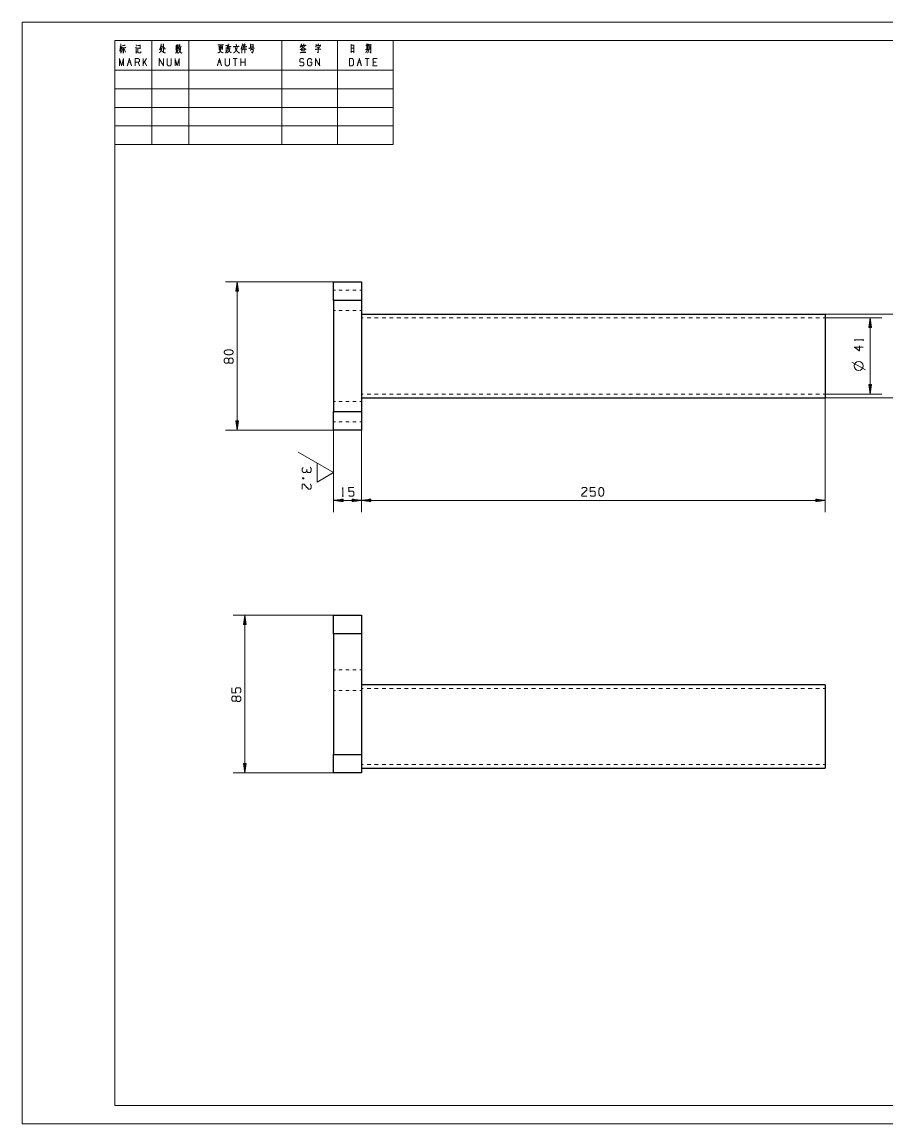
# Model space of a CAD drawing. Header units: millimetres. Extents: x 0 to 420, y 0 to 297.
# Drawn here: x 0 to 233.2, y 0 to 297 of the extents above; entities that cross this region are included whole.
import ezdxf

# ---------------------------------------------------------------- set-up
doc = ezdxf.new("R2010")
doc.units = ezdxf.units.MM
doc.layers.add('101', color=7, linetype='Continuous', true_color=0xffffff)

msp = doc.modelspace()

# ---------------------------------------------------------------- linework, layer by layer
at = {"layer": '101', "color": 133, "linetype": 'Continuous', "lineweight": 18}
for p, q in [((0, 297), (0, 0)), ((420, 297), (0, 297)), ((25, 292), (100, 292)), ((25, 292), (25, 264)), ((25, 292), (25, 5)), ((415, 292), (25, 292)), ((25, 292), (100, 292)), ((25, 292), (100, 292)), ((35, 292), (35, 264)), ((45, 292), (45, 264)), ((70, 292), (70, 264)), ((85, 292), (85, 264)), ((100, 292), (100, 264)), ((25, 284), (100, 284)), ((25, 279), (100, 279)), ((25, 274), (100, 274)), ((25, 269), (100, 269)), ((25, 264), (100, 264)), ((25, 5), (415, 5)), ((0, 0), (420, 0))]:
    msp.add_line(p, q, dxfattribs=at)
at = {"layer": '101', "color": 72, "linetype": 'Continuous', "lineweight": 18}
for p, q in [((93.22, 291.13), (93.33, 290.98)), ((26.57, 290.3), (26.35, 289.18)), ((26.36, 290.36), (26.98, 290.36)), ((26.69, 290.14), (26.91, 289.66)), ((27.11, 289.78), (26.88, 288.91)), ((27.56, 289.76), (27.87, 288.87)), ((30.65, 288.62), (30.93, 289.08)), ((30.74, 290.88), (30.87, 290.49)), ((31.13, 290.07), (31.22, 289.97)), ((37.42, 290.41), (37.77, 290.41)), ((41.4, 289.47), (42.16, 289.47)), ((41.69, 290.2), (41.43, 289.78)), ((41.53, 290.78), (41.66, 290.49)), ((41.88, 290.18), (42.11, 289.91)), ((42.14, 290.82), (41.95, 290.49)), ((53.1, 289.76), (53.98, 289.76)), ((53.11, 290.49), (53.99, 290.49)), ((53.11, 290.14), (53.98, 290.14)), ((54.01, 290.63), (54.01, 289.56)), ((55, 290.16), (55, 288.89)), ((55.02, 290.01), (55.35, 290.01)), ((55.4, 290.82), (55.37, 289.89)), ((59.27, 290.28), (59.27, 288.65)), ((61.56, 290.86), (62.32, 290.86)), ((61.56, 290.28), (62.32, 290.28)), ((61.73, 289.91), (61.56, 289.33)), ((61.6, 289.56), (62.33, 289.56)), ((62.33, 291.05), (62.33, 290.09)), ((75.31, 289.52), (75.48, 289.02)), ((75.35, 289.72), (76.07, 289.72)), ((75.6, 289.62), (75.76, 289.2)), ((76.13, 289.56), (75.92, 288.89)), ((76.04, 290.67), (76.21, 290.34)), ((92.92, 289.33), (92.65, 288.71)), ((92.86, 289.95), (93.25, 289.95)), ((93.18, 289.37), (93.28, 289.04)), ((93.75, 288.94), (94, 288.69)), ((28.66, 286.17), (29.22, 286.17)), ((31.62, 285.18), (31.34, 286.17)), ((33.59, 287.14), (32.63, 285.78)), ((32.63, 285.18), (32.63, 287.14)), ((33.59, 285.18), (33.04, 286.36)), ((52.94, 286.17), (53.49, 286.17)), ((58.02, 287.14), (56.9, 287.14)), ((57.46, 287.14), (57.46, 285.18)), ((59.02, 285.18), (59.02, 287.14)), ((60.14, 286.17), (59.02, 286.17)), ((60.14, 285.18), (60.14, 287.14)), ((90.65, 286.17), (91.2, 286.17)), ((93.6, 287.14), (92.49, 287.14)), ((93.05, 287.14), (93.05, 285.18)), ((95.45, 286.17), (94.61, 286.17)), ((226.72, 211.12), (226.72, 211.54)), ((227.36, 203.29), (223.71, 205.29)), ((76, 174.12), (75.58, 173.96)), ((86.26, 169.17), (86.68, 169.17))]:
    msp.add_line(p, q, dxfattribs=at)
at = {"layer": '101', "color": 22, "linetype": 'Continuous', "lineweight": 18}
for p, q in [((83.99, 226.99), (54.82, 226.99)), ((58, 226.99), (57.66, 224.45)), ((57.87, 224.45), (57.87, 226.02)), ((57.92, 224.45), (57.92, 226.41)), ((57.97, 224.45), (57.97, 226.79)), ((58.33, 224.45), (58, 226.99)), ((58, 186.99), (58, 226.99)), ((58.02, 224.45), (58.02, 226.79)), ((58.07, 224.45), (58.07, 226.41)), ((58.12, 224.45), (58.12, 226.02)), ((57.66, 224.45), (58.33, 224.45)), ((57.67, 224.45), (57.67, 224.48)), ((57.67, 224.45), (57.67, 224.48)), ((57.72, 224.45), (57.72, 224.87)), ((57.77, 224.45), (57.77, 225.25)), ((57.82, 224.45), (57.82, 225.64)), ((58.18, 224.45), (58.18, 225.64)), ((58.23, 224.45), (58.23, 225.25)), ((58.28, 224.45), (58.28, 224.87)), ((58.33, 224.45), (58.33, 224.48)), ((58.33, 224.45), (58.33, 224.48)), ((216.49, 218.24), (242.59, 218.24)), ((216.49, 217.24), (231.78, 217.24)), ((228.61, 217.24), (228.27, 214.7)), ((228.58, 214.7), (228.58, 217.04)), ((228.94, 214.7), (228.61, 217.24)), ((228.61, 217.24), (228.61, 196.74)), ((228.63, 214.7), (228.63, 217.04)), ((228.27, 214.7), (228.94, 214.7)), ((228.28, 214.7), (228.28, 214.73)), ((228.28, 214.7), (228.28, 214.73)), ((228.33, 214.7), (228.33, 215.12)), ((228.38, 214.7), (228.38, 215.5)), ((228.43, 214.7), (228.43, 215.89)), ((228.48, 214.7), (228.48, 216.27)), ((228.53, 214.7), (228.53, 216.66)), ((228.68, 214.7), (228.68, 216.66)), ((228.73, 214.7), (228.73, 216.27)), ((228.78, 214.7), (228.78, 215.89)), ((228.84, 214.7), (228.84, 215.5)), ((228.89, 214.7), (228.89, 215.12)), ((228.94, 214.7), (228.94, 214.73)), ((228.94, 214.7), (228.94, 214.73)), ((228.27, 199.28), (228.61, 196.74)), ((228.94, 199.28), (228.27, 199.28)), ((228.28, 199.28), (228.28, 199.25)), ((228.28, 199.28), (228.28, 199.25)), ((228.33, 199.28), (228.33, 198.86)), ((228.38, 199.28), (228.38, 198.47)), ((228.43, 199.28), (228.43, 198.09)), ((228.48, 199.28), (228.48, 197.7)), ((228.53, 199.28), (228.53, 197.32)), ((228.58, 199.28), (228.58, 196.93)), ((228.61, 196.74), (228.94, 199.28)), ((228.63, 199.28), (228.63, 196.93)), ((228.68, 199.28), (228.68, 197.32)), ((228.73, 199.28), (228.73, 197.7)), ((228.78, 199.28), (228.78, 198.09)), ((228.84, 199.28), (228.84, 198.47)), ((228.89, 199.28), (228.89, 198.86)), ((228.94, 199.28), (228.94, 199.25)), ((228.94, 199.28), (228.94, 199.25)), ((216.49, 196.74), (231.78, 196.74)), ((91.49, 195.74), (91.49, 164.9)), ((216.49, 195.74), (242.59, 195.74)), ((216.49, 195.74), (216.49, 164.9)), ((57.66, 189.53), (58, 186.99)), ((58.33, 189.53), (57.66, 189.53)), ((57.67, 189.53), (57.67, 189.5)), ((57.67, 189.53), (57.67, 189.5)), ((57.72, 189.53), (57.72, 189.11)), ((57.77, 189.53), (57.77, 188.72)), ((57.82, 189.53), (57.82, 188.34)), ((57.87, 189.53), (57.87, 187.95)), ((57.92, 189.53), (57.92, 187.57)), ((57.97, 189.53), (57.97, 187.18)), ((58, 186.99), (58.33, 189.53)), ((58.02, 189.53), (58.02, 187.18)), ((58.07, 189.53), (58.07, 187.57)), ((58.12, 189.53), (58.12, 187.95)), ((58.18, 189.53), (58.18, 188.34)), ((58.23, 189.53), (58.23, 188.72)), ((58.28, 189.53), (58.28, 189.11)), ((58.33, 189.53), (58.33, 189.5)), ((58.33, 189.53), (58.33, 189.5)), ((83.99, 186.99), (54.82, 186.99)), ((83.99, 186.99), (83.99, 164.9)), ((91.49, 186.99), (91.49, 164.9)), ((83.99, 171.75), (83.99, 179.37)), ((86.53, 168.41), (83.99, 168.08)), ((83.99, 168.08), (86.53, 167.74)), ((83.99, 168.08), (91.49, 168.08)), ((86.53, 168.1), (84.18, 168.1)), ((86.53, 168.05), (84.18, 168.05)), ((86.53, 168.15), (84.57, 168.15)), ((86.53, 168), (84.57, 168)), ((86.53, 168.2), (84.96, 168.2)), ((86.53, 167.95), (84.96, 167.95)), ((86.53, 168.25), (85.34, 168.25)), ((86.53, 167.9), (85.34, 167.9)), ((86.53, 168.3), (85.73, 168.3)), ((86.53, 167.85), (85.73, 167.85)), ((86.53, 168.36), (86.11, 168.36)), ((86.53, 167.8), (86.11, 167.8)), ((86.53, 168.41), (86.5, 168.41)), ((86.53, 168.41), (86.5, 168.41)), ((86.53, 167.75), (86.5, 167.75)), ((86.53, 167.75), (86.5, 167.75)), ((86.53, 167.74), (86.53, 168.41)), ((88.95, 168.41), (88.98, 168.41)), ((88.95, 168.41), (88.98, 168.41)), ((88.95, 168.41), (88.95, 167.74)), ((91.49, 168.08), (88.95, 168.41)), ((88.95, 168.36), (89.37, 168.36)), ((88.95, 168.3), (89.75, 168.3)), ((88.95, 168.25), (90.14, 168.25)), ((88.95, 168.2), (90.53, 168.2)), ((88.95, 168.15), (90.91, 168.15)), ((88.95, 168.1), (91.3, 168.1)), ((88.95, 167.74), (91.49, 168.08)), ((88.95, 168.05), (91.3, 168.05)), ((88.95, 168), (90.91, 168)), ((88.95, 167.95), (90.53, 167.95)), ((88.95, 167.9), (90.14, 167.9)), ((88.95, 167.85), (89.75, 167.85)), ((88.95, 167.8), (89.37, 167.8)), ((88.95, 167.75), (88.98, 167.75)), ((88.95, 167.75), (88.98, 167.75)), ((94.03, 168.41), (91.49, 168.08)), ((91.49, 168.08), (94.03, 167.74)), ((91.49, 168.08), (216.49, 168.08)), ((94.03, 168.1), (91.68, 168.1)), ((94.03, 168.05), (91.68, 168.05)), ((94.03, 168.15), (92.07, 168.15)), ((94.03, 168), (92.07, 168)), ((94.03, 168.2), (92.46, 168.2)), ((94.03, 167.95), (92.46, 167.95)), ((94.03, 168.25), (92.84, 168.25)), ((94.03, 167.9), (92.84, 167.9)), ((94.03, 168.3), (93.23, 168.3)), ((94.03, 167.85), (93.23, 167.85)), ((94.03, 168.36), (93.61, 168.36)), ((94.03, 167.8), (93.61, 167.8)), ((94.03, 168.41), (94, 168.41)), ((94.03, 168.41), (94, 168.41)), ((94.03, 167.75), (94, 167.75)), ((94.03, 167.75), (94, 167.75)), ((94.03, 167.74), (94.03, 168.41)), ((213.95, 168.41), (213.98, 168.41)), ((213.95, 168.41), (213.98, 168.41)), ((213.95, 168.41), (213.95, 167.74)), ((216.49, 168.08), (213.95, 168.41)), ((213.95, 168.36), (214.37, 168.36)), ((213.95, 168.3), (214.75, 168.3)), ((213.95, 168.25), (215.14, 168.25)), ((213.95, 168.2), (215.53, 168.2)), ((213.95, 168.15), (215.91, 168.15)), ((213.95, 168.1), (216.3, 168.1)), ((213.95, 167.74), (216.49, 168.08)), ((213.95, 168.05), (216.3, 168.05)), ((213.95, 168), (215.91, 168)), ((213.95, 167.95), (215.53, 167.95)), ((213.95, 167.9), (215.14, 167.9)), ((213.95, 167.85), (214.75, 167.85)), ((213.95, 167.8), (214.37, 167.8)), ((213.95, 167.75), (213.98, 167.75)), ((213.95, 167.75), (213.98, 167.75)), ((83.99, 137.12), (56.87, 137.12)), ((60.05, 137.12), (59.71, 134.58)), ((60.02, 134.58), (60.02, 136.92)), ((60.38, 134.58), (60.05, 137.12)), ((60.05, 94.62), (60.05, 137.12)), ((60.07, 134.58), (60.07, 136.92)), ((59.71, 134.58), (60.38, 134.58)), ((59.72, 134.58), (59.72, 134.61)), ((59.72, 134.58), (59.72, 134.61)), ((59.77, 134.58), (59.77, 135)), ((59.82, 134.58), (59.82, 135.38)), ((59.87, 134.58), (59.87, 135.77)), ((59.92, 134.58), (59.92, 136.15)), ((59.97, 134.58), (59.97, 136.54)), ((60.12, 134.58), (60.12, 136.54)), ((60.17, 134.58), (60.17, 136.15)), ((60.22, 134.58), (60.22, 135.77)), ((60.27, 134.58), (60.27, 135.38)), ((60.33, 134.58), (60.33, 135)), ((60.38, 134.58), (60.38, 134.61)), ((60.38, 134.58), (60.38, 134.61)), ((59.71, 97.16), (60.05, 94.62)), ((60.38, 97.16), (59.71, 97.16)), ((59.72, 97.16), (59.72, 97.13)), ((59.72, 97.16), (59.72, 97.13)), ((59.77, 97.16), (59.77, 96.74)), ((59.82, 97.16), (59.82, 96.35)), ((59.87, 97.16), (59.87, 95.97)), ((59.92, 97.16), (59.92, 95.58)), ((59.97, 97.16), (59.97, 95.2)), ((60.02, 97.16), (60.02, 94.81)), ((60.05, 94.62), (60.38, 97.16)), ((60.07, 97.16), (60.07, 94.81)), ((60.12, 97.16), (60.12, 95.2)), ((60.17, 97.16), (60.17, 95.58)), ((60.22, 97.16), (60.22, 95.97)), ((60.27, 97.16), (60.27, 96.35)), ((60.33, 97.16), (60.33, 96.74)), ((60.38, 97.16), (60.38, 97.13)), ((60.38, 97.16), (60.38, 97.13)), ((83.99, 94.62), (56.87, 94.62))]:
    msp.add_line(p, q, dxfattribs=at)
at = {"layer": '101', "color": 92, "linetype": 'Continuous', "lineweight": 25}
for p, q in [((83.99, 221.99), (83.99, 226.99)), ((83.99, 226.99), (91.49, 226.99)), ((91.49, 226.99), (91.49, 221.99)), ((91.49, 221.99), (83.99, 221.99)), ((83.99, 221.99), (83.99, 191.99)), ((91.49, 221.99), (91.49, 191.99)), ((91.49, 218.24), (216.49, 218.24)), ((91.49, 195.74), (216.49, 195.74)), ((83.99, 186.99), (83.99, 191.99)), ((83.99, 191.99), (91.49, 191.99)), ((91.49, 191.99), (91.49, 186.99)), ((91.49, 186.99), (83.99, 186.99)), ((83.99, 132.12), (83.99, 137.12)), ((83.99, 137.12), (91.49, 137.12)), ((91.49, 137.12), (91.49, 132.12)), ((91.49, 132.12), (83.99, 132.12)), ((83.99, 132.12), (83.99, 99.62)), ((91.49, 132.12), (91.49, 99.62)), ((216.49, 118.37), (91.49, 118.37)), ((83.99, 94.62), (83.99, 99.62)), ((83.99, 99.62), (91.49, 99.62)), ((91.49, 99.62), (91.49, 94.62)), ((91.49, 95.87), (216.49, 95.87)), ((91.49, 94.62), (83.99, 94.62))]:
    msp.add_line(p, q, dxfattribs=at)
at = {"layer": '101', "color": 53, "linetype": 'Continuous', "lineweight": 18}
for p, q in [((84.46, 224.74), (83.99, 224.74)), ((86.33, 224.74), (85.4, 224.74)), ((88.21, 224.74), (87.27, 224.74)), ((90.08, 224.74), (89.15, 224.74)), ((91.49, 224.74), (91.02, 224.74)), ((83.99, 219.24), (84.46, 219.24)), ((85.4, 219.24), (86.33, 219.24)), ((87.27, 219.24), (88.21, 219.24)), ((89.15, 219.24), (90.08, 219.24)), ((91.02, 219.24), (91.49, 219.24)), ((91.49, 217.24), (92, 217.24)), ((93, 217.24), (94.01, 217.24)), ((95.02, 217.24), (96.03, 217.24)), ((97.04, 217.24), (98.04, 217.24)), ((99.05, 217.24), (100.06, 217.24)), ((101.07, 217.24), (102.08, 217.24)), ((103.08, 217.24), (104.09, 217.24)), ((105.1, 217.24), (106.11, 217.24)), ((107.12, 217.24), (108.12, 217.24)), ((109.13, 217.24), (110.14, 217.24)), ((111.15, 217.24), (112.16, 217.24)), ((113.16, 217.24), (114.17, 217.24)), ((115.18, 217.24), (116.19, 217.24)), ((117.2, 217.24), (118.2, 217.24)), ((119.21, 217.24), (120.22, 217.24)), ((121.23, 217.24), (122.24, 217.24)), ((123.25, 217.24), (124.25, 217.24)), ((125.26, 217.24), (126.27, 217.24)), ((127.28, 217.24), (128.29, 217.24)), ((129.29, 217.24), (130.3, 217.24)), ((131.31, 217.24), (132.32, 217.24)), ((133.33, 217.24), (134.33, 217.24)), ((135.34, 217.24), (136.35, 217.24)), ((137.36, 217.24), (138.37, 217.24)), ((139.37, 217.24), (140.38, 217.24)), ((141.39, 217.24), (142.4, 217.24)), ((143.41, 217.24), (144.41, 217.24)), ((145.42, 217.24), (146.43, 217.24)), ((147.44, 217.24), (148.45, 217.24)), ((149.45, 217.24), (150.46, 217.24)), ((151.47, 217.24), (152.48, 217.24)), ((153.49, 217.24), (154.5, 217.24)), ((155.5, 217.24), (156.51, 217.24)), ((157.52, 217.24), (158.53, 217.24)), ((159.54, 217.24), (160.54, 217.24)), ((161.55, 217.24), (162.56, 217.24)), ((163.57, 217.24), (164.58, 217.24)), ((165.58, 217.24), (166.59, 217.24)), ((167.6, 217.24), (168.61, 217.24)), ((169.62, 217.24), (170.62, 217.24)), ((171.63, 217.24), (172.64, 217.24)), ((173.65, 217.24), (174.66, 217.24)), ((175.66, 217.24), (176.67, 217.24)), ((177.68, 217.24), (178.69, 217.24)), ((179.7, 217.24), (180.7, 217.24)), ((181.71, 217.24), (182.72, 217.24)), ((183.73, 217.24), (184.74, 217.24)), ((185.75, 217.24), (186.75, 217.24)), ((187.76, 217.24), (188.77, 217.24)), ((189.78, 217.24), (190.79, 217.24)), ((191.79, 217.24), (192.8, 217.24)), ((193.81, 217.24), (194.82, 217.24)), ((195.83, 217.24), (196.83, 217.24)), ((197.84, 217.24), (198.85, 217.24)), ((199.86, 217.24), (200.87, 217.24)), ((201.87, 217.24), (202.88, 217.24)), ((203.89, 217.24), (204.9, 217.24)), ((205.91, 217.24), (206.91, 217.24)), ((207.92, 217.24), (208.93, 217.24)), ((209.94, 217.24), (210.95, 217.24)), ((211.95, 217.24), (212.96, 217.24)), ((213.97, 217.24), (214.98, 217.24)), ((215.99, 217.24), (216.49, 217.24)), ((91.49, 196.74), (92, 196.74)), ((93, 196.74), (94.01, 196.74)), ((95.02, 196.74), (96.03, 196.74)), ((97.04, 196.74), (98.04, 196.74)), ((99.05, 196.74), (100.06, 196.74)), ((101.07, 196.74), (102.08, 196.74)), ((103.08, 196.74), (104.09, 196.74)), ((105.1, 196.74), (106.11, 196.74)), ((107.12, 196.74), (108.12, 196.74)), ((109.13, 196.74), (110.14, 196.74)), ((111.15, 196.74), (112.16, 196.74)), ((113.16, 196.74), (114.17, 196.74)), ((115.18, 196.74), (116.19, 196.74)), ((117.2, 196.74), (118.2, 196.74)), ((119.21, 196.74), (120.22, 196.74)), ((121.23, 196.74), (122.24, 196.74)), ((123.25, 196.74), (124.25, 196.74)), ((125.26, 196.74), (126.27, 196.74)), ((127.28, 196.74), (128.29, 196.74)), ((129.29, 196.74), (130.3, 196.74)), ((131.31, 196.74), (132.32, 196.74)), ((133.33, 196.74), (134.33, 196.74)), ((135.34, 196.74), (136.35, 196.74)), ((137.36, 196.74), (138.37, 196.74)), ((139.37, 196.74), (140.38, 196.74)), ((141.39, 196.74), (142.4, 196.74)), ((143.41, 196.74), (144.41, 196.74)), ((145.42, 196.74), (146.43, 196.74)), ((147.44, 196.74), (148.45, 196.74)), ((149.45, 196.74), (150.46, 196.74)), ((151.47, 196.74), (152.48, 196.74)), ((153.49, 196.74), (154.5, 196.74)), ((155.5, 196.74), (156.51, 196.74)), ((157.52, 196.74), (158.53, 196.74)), ((159.54, 196.74), (160.54, 196.74)), ((161.55, 196.74), (162.56, 196.74)), ((163.57, 196.74), (164.58, 196.74)), ((165.58, 196.74), (166.59, 196.74)), ((167.6, 196.74), (168.61, 196.74)), ((169.62, 196.74), (170.62, 196.74)), ((171.63, 196.74), (172.64, 196.74)), ((173.65, 196.74), (174.66, 196.74)), ((175.66, 196.74), (176.67, 196.74)), ((177.68, 196.74), (178.69, 196.74)), ((179.7, 196.74), (180.7, 196.74)), ((181.71, 196.74), (182.72, 196.74)), ((183.73, 196.74), (184.74, 196.74)), ((185.75, 196.74), (186.75, 196.74)), ((187.76, 196.74), (188.77, 196.74)), ((189.78, 196.74), (190.79, 196.74)), ((191.79, 196.74), (192.8, 196.74)), ((193.81, 196.74), (194.82, 196.74)), ((195.83, 196.74), (196.83, 196.74)), ((197.84, 196.74), (198.85, 196.74)), ((199.86, 196.74), (200.87, 196.74)), ((201.87, 196.74), (202.88, 196.74)), ((203.89, 196.74), (204.9, 196.74)), ((205.91, 196.74), (206.91, 196.74)), ((207.92, 196.74), (208.93, 196.74)), ((209.94, 196.74), (210.95, 196.74)), ((211.95, 196.74), (212.96, 196.74)), ((213.97, 196.74), (214.98, 196.74)), ((215.99, 196.74), (216.49, 196.74)), ((84.46, 194.74), (83.99, 194.74)), ((86.33, 194.74), (85.4, 194.74)), ((88.21, 194.74), (87.27, 194.74)), ((90.08, 194.74), (89.15, 194.74)), ((91.49, 194.74), (91.02, 194.74)), ((83.99, 189.24), (84.46, 189.24)), ((85.4, 189.24), (86.33, 189.24)), ((87.27, 189.24), (88.21, 189.24)), ((89.15, 189.24), (90.08, 189.24)), ((91.02, 189.24), (91.49, 189.24)), ((84.46, 122.37), (83.99, 122.37)), ((86.33, 122.37), (85.4, 122.37)), ((88.21, 122.37), (87.27, 122.37)), ((90.08, 122.37), (89.15, 122.37)), ((91.49, 122.37), (91.02, 122.37)), ((83.99, 116.87), (84.46, 116.87)), ((85.4, 116.87), (86.33, 116.87)), ((87.27, 116.87), (88.21, 116.87)), ((89.15, 116.87), (90.08, 116.87)), ((91.02, 116.87), (91.49, 116.87)), ((92, 117.37), (91.49, 117.37)), ((94.01, 117.37), (93, 117.37)), ((96.03, 117.37), (95.02, 117.37)), ((98.04, 117.37), (97.04, 117.37)), ((100.06, 117.37), (99.05, 117.37)), ((102.08, 117.37), (101.07, 117.37)), ((104.09, 117.37), (103.08, 117.37)), ((106.11, 117.37), (105.1, 117.37)), ((108.12, 117.37), (107.12, 117.37)), ((110.14, 117.37), (109.13, 117.37)), ((112.16, 117.37), (111.15, 117.37)), ((114.17, 117.37), (113.16, 117.37)), ((116.19, 117.37), (115.18, 117.37)), ((118.2, 117.37), (117.2, 117.37)), ((120.22, 117.37), (119.21, 117.37)), ((122.24, 117.37), (121.23, 117.37)), ((124.25, 117.37), (123.25, 117.37)), ((126.27, 117.37), (125.26, 117.37)), ((128.29, 117.37), (127.28, 117.37)), ((130.3, 117.37), (129.29, 117.37)), ((132.32, 117.37), (131.31, 117.37)), ((134.33, 117.37), (133.33, 117.37)), ((136.35, 117.37), (135.34, 117.37)), ((138.37, 117.37), (137.36, 117.37)), ((140.38, 117.37), (139.37, 117.37)), ((142.4, 117.37), (141.39, 117.37)), ((144.41, 117.37), (143.41, 117.37)), ((146.43, 117.37), (145.42, 117.37)), ((148.45, 117.37), (147.44, 117.37)), ((150.46, 117.37), (149.45, 117.37)), ((152.48, 117.37), (151.47, 117.37)), ((154.5, 117.37), (153.49, 117.37)), ((156.51, 117.37), (155.5, 117.37)), ((158.53, 117.37), (157.52, 117.37)), ((160.54, 117.37), (159.54, 117.37)), ((162.56, 117.37), (161.55, 117.37)), ((164.58, 117.37), (163.57, 117.37)), ((166.59, 117.37), (165.58, 117.37)), ((168.61, 117.37), (167.6, 117.37)), ((170.62, 117.37), (169.62, 117.37)), ((172.64, 117.37), (171.63, 117.37)), ((174.66, 117.37), (173.65, 117.37)), ((176.67, 117.37), (175.66, 117.37)), ((178.69, 117.37), (177.68, 117.37)), ((180.7, 117.37), (179.7, 117.37)), ((182.72, 117.37), (181.71, 117.37)), ((184.74, 117.37), (183.73, 117.37)), ((186.75, 117.37), (185.75, 117.37)), ((188.77, 117.37), (187.76, 117.37)), ((190.79, 117.37), (189.78, 117.37)), ((192.8, 117.37), (191.79, 117.37)), ((194.82, 117.37), (193.81, 117.37)), ((196.83, 117.37), (195.83, 117.37)), ((198.85, 117.37), (197.84, 117.37)), ((200.87, 117.37), (199.86, 117.37)), ((202.88, 117.37), (201.87, 117.37)), ((204.9, 117.37), (203.89, 117.37)), ((206.91, 117.37), (205.91, 117.37)), ((208.93, 117.37), (207.92, 117.37)), ((210.95, 117.37), (209.94, 117.37)), ((212.96, 117.37), (211.95, 117.37)), ((214.98, 117.37), (213.97, 117.37)), ((216.49, 117.37), (215.99, 117.37)), ((91.49, 96.87), (92, 96.87)), ((93, 96.87), (94.01, 96.87)), ((95.02, 96.87), (96.03, 96.87)), ((97.04, 96.87), (98.04, 96.87)), ((99.05, 96.87), (100.06, 96.87)), ((101.07, 96.87), (102.08, 96.87)), ((103.08, 96.87), (104.09, 96.87)), ((105.1, 96.87), (106.11, 96.87)), ((107.12, 96.87), (108.12, 96.87)), ((109.13, 96.87), (110.14, 96.87)), ((111.15, 96.87), (112.16, 96.87)), ((113.16, 96.87), (114.17, 96.87)), ((115.18, 96.87), (116.19, 96.87)), ((117.2, 96.87), (118.2, 96.87)), ((119.21, 96.87), (120.22, 96.87)), ((121.23, 96.87), (122.24, 96.87)), ((123.25, 96.87), (124.25, 96.87)), ((125.26, 96.87), (126.27, 96.87)), ((127.28, 96.87), (128.29, 96.87)), ((129.29, 96.87), (130.3, 96.87)), ((131.31, 96.87), (132.32, 96.87)), ((133.33, 96.87), (134.33, 96.87)), ((135.34, 96.87), (136.35, 96.87)), ((137.36, 96.87), (138.37, 96.87)), ((139.37, 96.87), (140.38, 96.87)), ((141.39, 96.87), (142.4, 96.87)), ((143.41, 96.87), (144.41, 96.87)), ((145.42, 96.87), (146.43, 96.87)), ((147.44, 96.87), (148.45, 96.87)), ((149.45, 96.87), (150.46, 96.87)), ((151.47, 96.87), (152.48, 96.87)), ((153.49, 96.87), (154.5, 96.87)), ((155.5, 96.87), (156.51, 96.87)), ((157.52, 96.87), (158.53, 96.87)), ((159.54, 96.87), (160.54, 96.87)), ((161.55, 96.87), (162.56, 96.87)), ((163.57, 96.87), (164.58, 96.87)), ((165.58, 96.87), (166.59, 96.87)), ((167.6, 96.87), (168.61, 96.87)), ((169.62, 96.87), (170.62, 96.87)), ((171.63, 96.87), (172.64, 96.87)), ((173.65, 96.87), (174.66, 96.87)), ((175.66, 96.87), (176.67, 96.87)), ((177.68, 96.87), (178.69, 96.87)), ((179.7, 96.87), (180.7, 96.87)), ((181.71, 96.87), (182.72, 96.87)), ((183.73, 96.87), (184.74, 96.87)), ((185.75, 96.87), (186.75, 96.87)), ((187.76, 96.87), (188.77, 96.87)), ((189.78, 96.87), (190.79, 96.87)), ((191.79, 96.87), (192.8, 96.87)), ((193.81, 96.87), (194.82, 96.87)), ((195.83, 96.87), (196.83, 96.87)), ((197.84, 96.87), (198.85, 96.87)), ((199.86, 96.87), (200.87, 96.87)), ((201.87, 96.87), (202.88, 96.87)), ((203.89, 96.87), (204.9, 96.87)), ((205.91, 96.87), (206.91, 96.87)), ((207.92, 96.87), (208.93, 96.87)), ((209.94, 96.87), (210.95, 96.87)), ((211.95, 96.87), (212.96, 96.87)), ((213.97, 96.87), (214.98, 96.87)), ((215.99, 96.87), (216.49, 96.87))]:
    msp.add_line(p, q, dxfattribs=at)
at = {"layer": '101', "color": 163, "linetype": 'Continuous', "lineweight": 13}
for p, q in [((83.99, 175.56), (74.47, 181.05)), ((79.54, 172.99), (79.54, 178.12)), ((83.99, 175.56), (79.54, 172.99))]:
    msp.add_line(p, q, dxfattribs=at)
at = {"layer": '101', "color": 72, "linetype": 'Continuous', "lineweight": 18}
msp.add_circle((225.52, 204.32), 1.2, dxfattribs=at)
for points, knots in [([(26.57, 291.07), (26.67, 290.94), (26.67, 288.6)], [0, 0, 0.064393, 1, 1]), ([(37.46, 291.13), (37.53, 290.94), (37.46, 290.67), (37.43, 290.53), (37.37, 290.34), (37.31, 290.14), (37.26, 289.95), (37.21, 289.78), (37.14, 289.66), (37.05, 289.52)], [0, 0, 0.116545, 0.278927, 0.365002, 0.478708, 0.603961, 0.717668, 0.817418, 0.901357, 1, 1]), ([(38.05, 291.11), (38.1, 290.96), (38.1, 288.87)], [0, 0, 0.06955, 1, 1]), ([(57.64, 291.07), (57.81, 290.65), (57.83, 290.76), (57.75, 290.55)], [0, 0, 0.581176, 0.716263, 1, 1]), ([(59.43, 291.13), (59.46, 290.98), (59.26, 290.34), (59.19, 290.09), (59.1, 289.95), (59, 289.76)], [0, 0, 0.101083, 0.561706, 0.738774, 0.854629, 1, 1]), ([(60.01, 291.13), (60.12, 290.98), (60.06, 291.05), (60.06, 288.65)], [0, 0, 0.069697, 0.101625, 1, 1]), ([(61.5, 291.07), (61.57, 290.98), (61.57, 290.14)], [0, 0, 0.115189, 1, 1]), ([(75.94, 291.15), (76.05, 291.03), (76.01, 291.05), (75.72, 290.38), (75.58, 290.14), (75.44, 289.95), (75.28, 289.72), (74.96, 289.52)], [0, 0, 0.080396, 0.103261, 0.444362, 0.576789, 0.688375, 0.819716, 1, 1]), ([(75.29, 291.17), (75.39, 291.03), (75.37, 291.07), (74.97, 290.16), (75.2, 290.69), (75.72, 290.69), (75.31, 290.69), (75.45, 290.34)], [0, 0, 0.057042, 0.07334, 0.392466, 0.581127, 0.745774, 0.87749, 1, 1]), ([(79.77, 291.11), (79.89, 290.82), (79.93, 290.86), (79.89, 290.76)], [0, 0, 0.644011, 0.768354, 1, 1]), ([(92.86, 291.13), (92.97, 290.98), (92.9, 291.07), (92.9, 289.56), (92.62, 289.56), (93.47, 289.56), (93.25, 289.56), (93.25, 291.07), (93.25, 290.67), (92.64, 290.67), (93.43, 290.67), (93.25, 290.67), (93.25, 290.26), (92.87, 290.26)], [0, 0, 0.025061, 0.039924, 0.243199, 0.280605, 0.39479, 0.42432, 0.627595, 0.680502, 0.763188, 0.869498, 0.893122, 0.948813, 1, 1]), ([(26.92, 290.07), (27.87, 290.07), (27.81, 290.24), (27.74, 290.09)], [0, 0, 0.737857, 0.874089, 1, 1]), ([(27.1, 290.69), (27.73, 290.69), (27.68, 290.82), (27.64, 290.74)], [0, 0, 0.736257, 0.890366, 1, 1]), ([(27.36, 290.07), (27.36, 288.65), (27.2, 288.73)], [0, 0, 0.887515, 1, 1]), ([(30.55, 290.14), (30.8, 290.14), (30.8, 290.26), (30.8, 288.81)], [0, 0, 0.136549, 0.204721, 1, 1]), ([(31.28, 290.69), (31.21, 290.63), (31.15, 290.69), (31.88, 290.69), (31.88, 290.88), (31.88, 289.78), (31.88, 289.97), (31.22, 289.97), (31.22, 288.83), (31.24, 288.75), (31.35, 288.71), (32.04, 288.71), (32.04, 289.02)], [0, 0, 0.017819, 0.033666, 0.169515, 0.204099, 0.407776, 0.442364, 0.564628, 0.775991, 0.791603, 0.814658, 0.942357, 1, 1]), ([(37.8, 290.55), (37.71, 289.95), (37.65, 289.76), (37.62, 289.62), (37.53, 289.47), (37.46, 289.31), (37.42, 289.18), (37.31, 289.02), (37.23, 288.89), (37.04, 288.71)], [0, 0, 0.296659, 0.392137, 0.46442, 0.547267, 0.635799, 0.700206, 0.795426, 0.869797, 1, 1]), ([(37.31, 290.01), (37.37, 289.87), (37.42, 289.7), (37.45, 289.56), (37.59, 289.27), (37.67, 289.18), (37.87, 288.98), (37.99, 288.87), (38.13, 288.79), (38.34, 288.73), (38.53, 288.73), (38.68, 288.71)], [0, 0, 0.075191, 0.157626, 0.228751, 0.384956, 0.438117, 0.578248, 0.65344, 0.734339, 0.837348, 0.928887, 1, 1]), ([(38.08, 290.38), (38.56, 289.72), (38.56, 289.91)], [0, 0, 0.814818, 1, 1]), ([(42.01, 289.41), (41.89, 289.16), (41.82, 288.98), (41.69, 288.79), (41.56, 288.69), (41.34, 288.65)], [0, 0, 0.251055, 0.434029, 0.64262, 0.795766, 1, 1]), ([(41.73, 290.94), (41.86, 290.88), (41.81, 290.92), (41.81, 289.76), (41.81, 290.3), (41.4, 290.3), (42.22, 290.3)], [0, 0, 0.046318, 0.069123, 0.437816, 0.608997, 0.739331, 1, 1]), ([(41.76, 289.68), (41.59, 289.1), (42.03, 288.62)], [0, 0, 0.483237, 1, 1]), ([(42.73, 290.2), (42.73, 289.95), (42.7, 289.68), (42.63, 289.39), (42.51, 289.1), (42.38, 288.89), (42.23, 288.71), (42.03, 288.58)], [0, 0, 0.134106, 0.280228, 0.441583, 0.610314, 0.742762, 0.870657, 1, 1]), ([(42.46, 290.96), (42.6, 290.82), (42.55, 290.86), (42.22, 289.8)], [0, 0, 0.143537, 0.187773, 1, 1]), ([(42.38, 290.01), (42.42, 289.8), (42.46, 289.56), (42.55, 289.27), (42.67, 288.98), (42.8, 288.75), (42.99, 288.6), (43.04, 288.75)], [0, 0, 0.122124, 0.267694, 0.442444, 0.622807, 0.774615, 0.912625, 1, 1]), ([(42.44, 290.28), (42.93, 290.28), (42.9, 290.45), (42.85, 290.34)], [0, 0, 0.634119, 0.848445, 1, 1]), ([(52.91, 290.86), (52.88, 290.76), (52.79, 290.88), (54.27, 290.88), (54.2, 290.98), (54.14, 290.88)], [0, 0, 0.054227, 0.130909, 0.87613, 0.940043, 1, 1]), ([(53.57, 290.88), (53.57, 289.72), (53.52, 289.58), (53.51, 289.41), (53.45, 289.2), (53.38, 289.04), (53.29, 288.91), (53.16, 288.81), (53.03, 288.75), (52.82, 288.73)], [0, 0, 0.455623, 0.515134, 0.580482, 0.665033, 0.736192, 0.79598, 0.861823, 0.919058, 1, 1]), ([(53.01, 290.63), (53.1, 290.49), (53.1, 289.58)], [0, 0, 0.156848, 1, 1]), ([(53.22, 289.6), (53.29, 289.43), (53.38, 289.29), (53.48, 289.16), (53.55, 289.04), (53.63, 288.94), (53.76, 288.87), (53.9, 288.79), (54.07, 288.75), (54.26, 288.71)], [0, 0, 0.124249, 0.240531, 0.35103, 0.449957, 0.536949, 0.636896, 0.752292, 0.866372, 1, 1]), ([(55.03, 288.89), (54.94, 288.71), (54.88, 288.73), (55.41, 289.37)], [0, 0, 0.187521, 0.244051, 1, 1]), ([(55.06, 290.65), (54.99, 290.57), (54.93, 290.65), (55.37, 290.65)], [0, 0, 0.169755, 0.325542, 1, 1]), ([(56.04, 290.36), (56.03, 290.16), (56, 289.95), (55.97, 289.72), (55.91, 289.52), (55.84, 289.33), (55.75, 289.18), (55.65, 289.02), (55.54, 288.91), (55.41, 288.81), (55.21, 288.71)], [0, 0, 0.105429, 0.211651, 0.328282, 0.437572, 0.539265, 0.625346, 0.724284, 0.79827, 0.883378, 1, 1]), ([(55.67, 291.05), (55.72, 290.96), (55.63, 290.41), (55.51, 289.99), (55.47, 289.85), (55.35, 289.62)], [0, 0, 0.062603, 0.440485, 0.727862, 0.828992, 1, 1]), ([(55.62, 290.18), (55.65, 289.99), (55.69, 289.8), (55.72, 289.6), (55.81, 289.43), (55.88, 289.29), (55.95, 289.12), (56.06, 288.98), (56.2, 288.83), (56.39, 288.73)], [0, 0, 0.109654, 0.220947, 0.342501, 0.451483, 0.545868, 0.651144, 0.754315, 0.874064, 1, 1]), ([(55.67, 290.38), (56.38, 290.38), (56.29, 290.49), (56.17, 290.36)], [0, 0, 0.696293, 0.830826, 1, 1]), ([(57.14, 290.45), (57.05, 290.34), (57.01, 290.38), (58.48, 290.38), (58.38, 290.55), (58.28, 290.41)], [0, 0, 0.066333, 0.095822, 0.818123, 0.913284, 1, 1]), ([(58.04, 290.41), (57.97, 290.01), (57.83, 289.6), (57.56, 289.16), (57.33, 288.87), (56.99, 288.69)], [0, 0, 0.190069, 0.398701, 0.640199, 0.817216, 1, 1]), ([(57.42, 290.3), (57.49, 290.07), (57.66, 289.58), (57.94, 289.18), (58.25, 288.83), (58.53, 288.71), (58.59, 288.79), (58.48, 288.62)], [0, 0, 0.103286, 0.330833, 0.538837, 0.740597, 0.872112, 0.915905, 1, 1]), ([(59.58, 289.66), (59.55, 289.52), (59.48, 289.66), (60.58, 289.66), (60.5, 289.78), (60.47, 289.68)], [0, 0, 0.08907, 0.186879, 0.848313, 0.935185, 1, 1]), ([(59.74, 290.92), (59.84, 290.69), (59.79, 290.78), (59.58, 289.91)], [0, 0, 0.200658, 0.282145, 1, 1]), ([(59.68, 290.3), (60.5, 290.3), (60.44, 290.45), (60.37, 290.3)], [0, 0, 0.720068, 0.857376, 1, 1]), ([(61.28, 289.91), (61.23, 289.85), (61.15, 289.95), (62.68, 289.95), (62.6, 290.01), (62.49, 289.91)], [0, 0, 0.038001, 0.105809, 0.873511, 0.927246, 1, 1]), ([(62.4, 289.62), (62.13, 288.65), (61.85, 288.94)], [0, 0, 0.71586, 1, 1]), ([(75.23, 288.81), (75.12, 288.71), (75.07, 288.81), (76.46, 288.81), (76.39, 288.94), (76.29, 288.79)], [0, 0, 0.078897, 0.135659, 0.837617, 0.910404, 1, 1]), ([(75.66, 290.26), (75.85, 290.09), (76.04, 289.97), (76.18, 289.87), (76.39, 289.7), (76.58, 289.68), (76.42, 289.6)], [0, 0, 0.194845, 0.370351, 0.508814, 0.712321, 0.860156, 1, 1]), ([(75.89, 290.69), (76.48, 290.69), (76.4, 290.84), (76.33, 290.74)], [0, 0, 0.669422, 0.855054, 1, 1]), ([(79.33, 289.68), (79.21, 289.52), (79.13, 289.66), (80.57, 289.66), (80.44, 289.76), (80.37, 289.68)], [0, 0, 0.096613, 0.17732, 0.867547, 0.947356, 1, 1]), ([(79.24, 290.92), (79.36, 290.69), (79.33, 290.78), (79.15, 290.28)], [0, 0, 0.294025, 0.394866, 1, 1]), ([(79.32, 290.67), (80.43, 290.67), (80.5, 290.84), (80.28, 290.36)], [0, 0, 0.611939, 0.711554, 1, 1]), ([(79.48, 290.2), (80.15, 290.2), (80.21, 290.26), (79.87, 289.89), (79.77, 289.97), (79.84, 289.89), (79.84, 288.73), (79.62, 288.87)], [0, 0, 0.230144, 0.259318, 0.430979, 0.476011, 0.513789, 0.910079, 1, 1]), ([(88.67, 290.94), (88.75, 290.78), (88.75, 288.69), (88.75, 289.02), (89.45, 289.02), (89.45, 288.71), (89.45, 290.88), (89.45, 290.76), (88.76, 290.76), (88.76, 289.95), (89.46, 289.95)], [0, 0, 0.022322, 0.280074, 0.320905, 0.407511, 0.44579, 0.713751, 0.729062, 0.813864, 0.913394, 1, 1]), ([(93.49, 291.03), (93.53, 290.88), (93.53, 289.7), (93.47, 289.43), (93.34, 289.12), (93.25, 288.87), (93.14, 288.69)], [0, 0, 0.062372, 0.548434, 0.661879, 0.800828, 0.909362, 1, 1]), ([(93.53, 290.86), (94, 290.86), (94, 290.98), (94, 288.62), (94, 290.28), (93.56, 290.28), (93.97, 290.28), (93.97, 289.7), (93.56, 289.7)], [0, 0, 0.072646, 0.091913, 0.457973, 0.714856, 0.782961, 0.846526, 0.936435, 1, 1]), ([(26.26, 285.18), (26.26, 287.14), (26.82, 285.18), (27.37, 287.14), (27.37, 285.18)], [0, 0, 0.245192, 0.5, 0.754808, 1, 1]), ([(30.51, 285.18), (30.51, 287.14), (31.34, 287.14), (31.62, 286.96), (31.62, 286.36), (31.34, 286.17), (30.51, 286.17)], [0, 0, 0.400952, 0.571035, 0.639278, 0.761676, 0.829917, 1, 1]), ([(37.01, 285.18), (37.01, 287.14), (38.12, 285.18), (38.12, 287.14)], [0, 0, 0.317574, 0.682426, 1, 1]), ([(39.13, 287.14), (39.13, 285.57), (39.39, 285.18), (39.95, 285.18), (40.24, 285.57), (40.24, 287.14)], [0, 0, 0.337152, 0.438599, 0.557781, 0.662848, 1, 1]), ([(41.25, 285.18), (41.25, 287.14), (41.81, 285.18), (42.36, 287.14), (42.36, 285.18)], [0, 0, 0.245192, 0.5, 0.754808, 1, 1]), ([(54.78, 287.14), (54.78, 285.57), (55.05, 285.18), (55.6, 285.18), (55.89, 285.57), (55.89, 287.14)], [0, 0, 0.337152, 0.438599, 0.557781, 0.662848, 1, 1]), ([(74.85, 285.36), (75.13, 285.18), (75.7, 285.18), (75.98, 285.39), (75.98, 285.97), (75.7, 286.17), (75.15, 286.17), (74.85, 286.36), (74.85, 286.96), (75.15, 287.14), (75.7, 287.14), (75.98, 286.96)], [0, 0, 0.068035, 0.184054, 0.254521, 0.372333, 0.442799, 0.555843, 0.626367, 0.748393, 0.81892, 0.931964, 1, 1]), ([(77.55, 286.17), (78.1, 286.17), (78.1, 285.57), (77.82, 285.18), (77.25, 285.18), (76.97, 285.57), (76.97, 286.75), (77.27, 287.14), (77.81, 287.14), (78.09, 286.75)], [0, 0, 0.103295, 0.214797, 0.304261, 0.410274, 0.499739, 0.718892, 0.809956, 0.910533, 1, 1]), ([(79.11, 285.18), (79.11, 287.14), (80.22, 285.18), (80.22, 287.14)], [0, 0, 0.317574, 0.682426, 1, 1]), ([(88.25, 285.18), (89.07, 285.18), (89.36, 285.57), (89.36, 286.75), (89.07, 287.14), (88.25, 287.14), (88.25, 285.18)], [0, 0, 0.142133, 0.227159, 0.431787, 0.516817, 0.65895, 1, 1]), ([(90.37, 285.18), (90.93, 287.14), (91.48, 285.18)], [0, 0, 0.5, 1, 1]), ([(95.73, 285.18), (94.61, 285.18), (94.61, 287.14), (95.73, 287.14)], [0, 0, 0.265389, 0.734611, 1, 1]), ([(224.55, 211.19), (224.35, 211.33), (226.72, 211.33)], [0, 0, 0.093487, 1, 1]), ([(56.9, 208.15), (56.65, 208.49), (55.95, 208.67), (55.48, 208.67), (54.75, 208.49), (54.53, 208.15), (54.53, 207.82), (54.75, 207.48), (55.48, 207.31), (55.95, 207.32), (56.65, 207.48), (56.9, 207.82), (56.9, 208.15)], [0, 0, 0.067527, 0.183972, 0.260584, 0.380944, 0.446143, 0.500306, 0.565506, 0.685865, 0.76253, 0.87831, 0.945837, 1, 1]), ([(225.77, 209.72), (225.77, 208.38), (224.35, 209.39), (226.72, 209.39)], [0, 0, 0.245869, 0.565294, 1, 1]), ([(55.7, 205.36), (55.48, 205.05), (54.75, 205.05), (54.53, 205.36), (54.53, 206.05), (54.75, 206.39), (55.48, 206.39), (55.7, 206.05), (55.7, 205.36), (55.95, 205.03), (56.65, 205.03), (56.9, 205.36), (56.9, 206.05), (56.68, 206.39), (55.95, 206.39), (55.7, 206.05)], [0, 0, 0.047574, 0.136086, 0.183661, 0.267817, 0.317167, 0.405679, 0.455028, 0.539184, 0.590298, 0.675757, 0.726871, 0.811027, 0.860377, 0.948888, 1, 1]), ([(75.78, 176.98), (75.55, 176.66), (75.55, 175.97), (75.78, 175.63), (76.5, 175.63), (76.75, 175.97), (76.75, 176.48)], [0, 0, 0.124119, 0.343685, 0.472447, 0.703377, 0.836734, 1, 1]), ([(76.75, 175.97), (76.98, 175.63), (77.7, 175.63), (77.93, 175.97), (77.93, 176.66), (77.7, 176.99)], [0, 0, 0.153876, 0.429852, 0.583729, 0.846124, 1, 1]), ([(77.7, 172.42), (77.93, 172.1), (77.93, 171.41), (77.7, 171.08), (77.23, 171.08), (76.03, 172.44), (75.55, 172.42), (75.55, 171.08)], [0, 0, 0.069693, 0.192977, 0.265273, 0.350227, 0.67474, 0.759753, 1, 1]), ([(75.58, 174.12), (75.58, 173.96), (75.8, 173.87), (76, 173.96), (76, 174.12), (75.8, 174.2), (75.58, 174.12), (76, 173.96)], [0, 0, 0.093978, 0.236786, 0.365962, 0.45994, 0.589112, 0.731915, 1, 1]), ([(86.33, 171.34), (86.47, 171.54), (86.47, 169.17)], [0, 0, 0.093491, 1, 1]), ([(88.06, 169.39), (88.39, 169.17), (89.08, 169.17), (89.42, 169.39), (89.42, 170.34), (89.08, 170.59), (88.39, 170.59), (88.06, 170.37), (88.06, 171.54), (89.42, 171.54)], [0, 0, 0.062228, 0.168344, 0.230571, 0.376815, 0.441264, 0.54738, 0.609608, 0.79049, 1, 1]), ([(150.91, 171.32), (151.23, 171.54), (151.92, 171.54), (152.26, 171.32), (152.26, 170.84), (150.89, 169.64), (150.91, 169.17), (152.26, 169.17)], [0, 0, 0.069692, 0.192978, 0.265275, 0.350228, 0.674742, 0.759753, 1, 1]), ([(153.17, 169.39), (153.51, 169.17), (154.2, 169.17), (154.53, 169.39), (154.53, 170.34), (154.2, 170.59), (153.51, 170.59), (153.17, 170.37), (153.17, 171.54), (154.53, 171.54)], [0, 0, 0.062228, 0.168343, 0.230571, 0.376815, 0.441265, 0.54738, 0.609608, 0.79049, 1, 1]), ([(156.3, 169.17), (156.63, 169.42), (156.81, 170.12), (156.81, 170.59), (156.63, 171.32), (156.3, 171.54), (155.96, 171.54), (155.62, 171.32), (155.45, 170.59), (155.46, 170.12), (155.62, 169.42), (155.96, 169.17), (156.3, 169.17)], [0, 0, 0.067526, 0.183971, 0.260583, 0.380942, 0.446141, 0.500306, 0.565505, 0.685864, 0.762529, 0.87831, 0.945835, 1, 1]), ([(58.73, 116.19), (58.95, 116.52), (58.95, 117.21), (58.73, 117.55), (57.78, 117.55), (57.53, 117.21), (57.53, 116.52), (57.75, 116.19), (56.58, 116.19), (56.58, 117.55)], [0, 0, 0.062228, 0.168344, 0.230573, 0.376816, 0.441265, 0.547382, 0.609609, 0.790489, 1, 1]), ([(57.75, 114.24), (57.53, 113.93), (56.8, 113.93), (56.58, 114.24), (56.58, 114.93), (56.8, 115.27), (57.53, 115.27), (57.75, 114.93), (57.75, 114.24), (58, 113.91), (58.7, 113.91), (58.95, 114.24), (58.95, 114.93), (58.73, 115.27), (58, 115.27), (57.75, 114.93)], [0, 0, 0.047573, 0.136085, 0.183658, 0.267814, 0.317165, 0.405677, 0.455027, 0.539184, 0.590296, 0.675756, 0.726869, 0.811025, 0.860376, 0.948887, 1, 1])]:
    msp.add_open_spline(points, degree=1, knots=knots, dxfattribs=at)
for points in [[(28.38, 285.18), (28.94, 287.14), (29.5, 285.18)], [(52.66, 285.18), (53.22, 287.14), (53.77, 285.18)]]:
    msp.add_open_spline(points, degree=1, dxfattribs=at)
at = {"layer": '101', "color": 92, "linetype": 'Continuous', "lineweight": 25}
for points, knots in [([(216.49, 218.24), (216.49, 217.82), (216.49, 216.6), (216.49, 214.67), (216.49, 213.48), (216.49, 210.75), (216.49, 207.76), (216.49, 204.7), (216.49, 201.81), (216.49, 199.31), (216.49, 198.26), (216.49, 196.67), (216.49, 195.84), (216.49, 195.74)], [0, 0, 0.018542, 0.072791, 0.158723, 0.21166, 0.33256, 0.465879, 0.601729, 0.730033, 0.841277, 0.887856, 0.958606, 0.995343, 1, 1]), ([(216.49, 118.37), (216.49, 118.25), (216.49, 117.35), (216.49, 115.62), (216.49, 113.2), (216.49, 110.29), (216.49, 107.12)], [0, 0, 0.010179, 0.090368, 0.244251, 0.45936, 0.718267, 1, 1]), ([(216.49, 107.12), (216.49, 103.95), (216.49, 101.04), (216.49, 98.62), (216.49, 96.88), (216.49, 95.98), (216.49, 95.87)], [0, 0, 0.281733, 0.540641, 0.75575, 0.909632, 0.989822, 1, 1])]:
    msp.add_open_spline(points, degree=1, knots=knots, dxfattribs=at)

doc.saveas('drawing.dxf')
